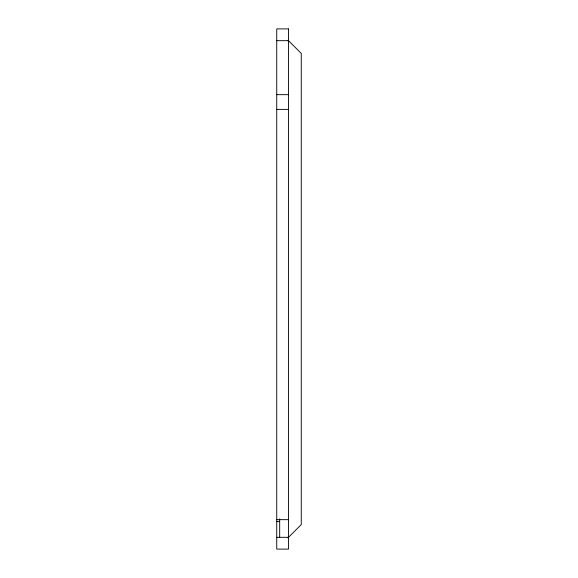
<?xml version="1.0" encoding="UTF-8"?>
<svg xmlns="http://www.w3.org/2000/svg" width="578" height="578" viewBox="0 0 578 578"><rect width="100%" height="100%" fill="white"/><g stroke="black" fill="none" stroke-linecap="round" stroke-linejoin="round"><path stroke-width="0.87" d="M288.054 537.778L301.268 524.564L301.268 53.436L288.054 40.222M276.732 40.677L288.509 40.677M276.732 94.662L288.509 94.662M276.732 109.387L288.509 109.387M276.732 519.658L288.509 519.658M276.732 521.616L279.673 521.616M276.732 537.323L288.509 537.323M279.673 518.914L279.673 537.323M288.509 28.9L276.732 28.9L276.732 549.1L288.509 549.1L288.509 28.9"/></g></svg>
